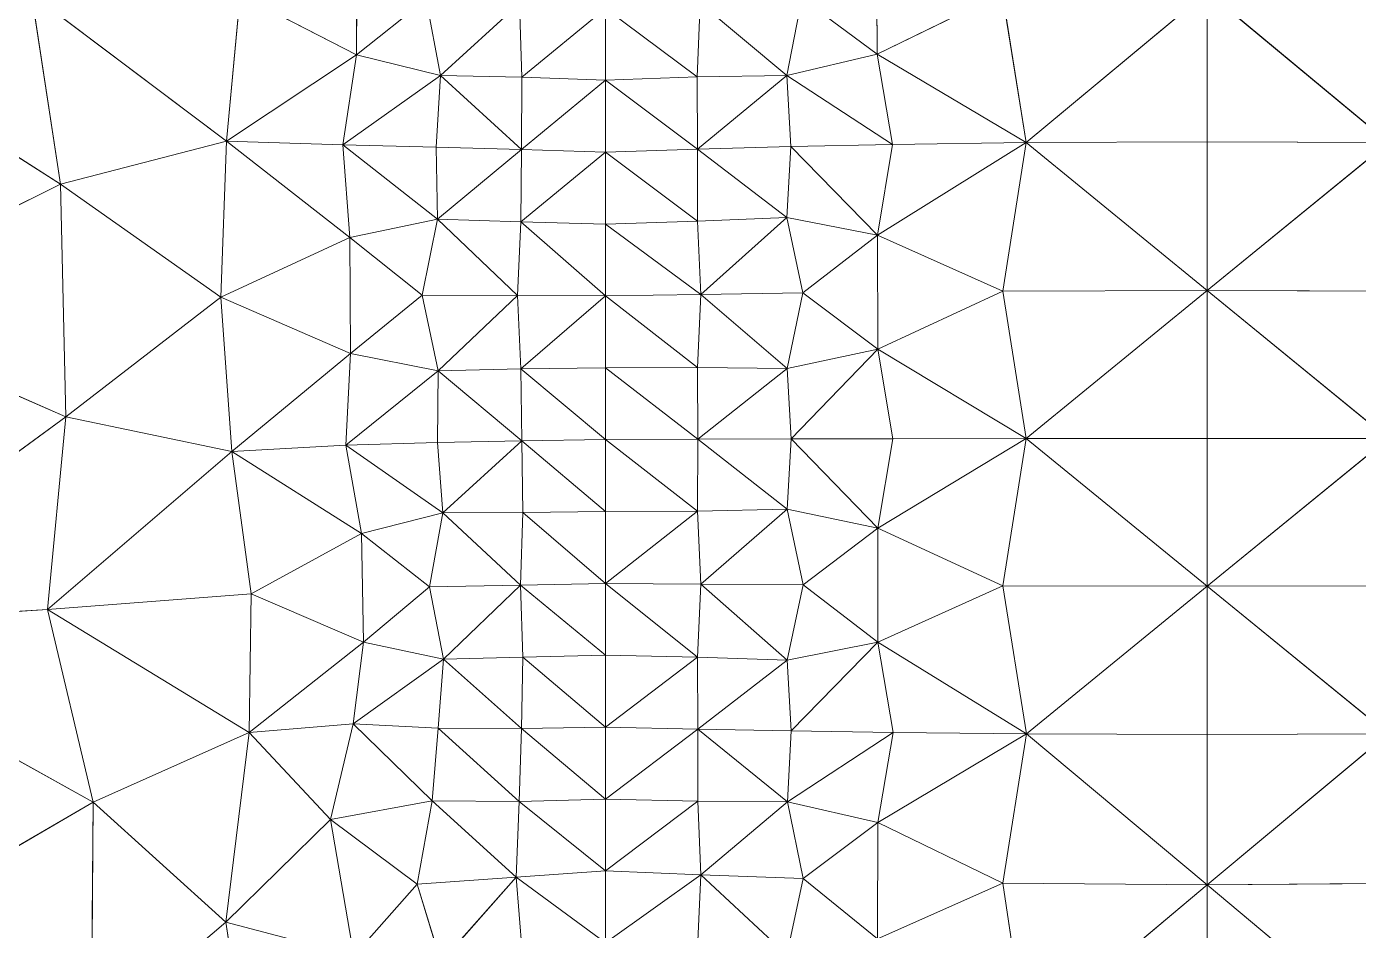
# Model space of a CAD drawing. Header units: metres. Extents: x 0 to 8, y 0 to 4.
# Drawn here: x 0.76 to 1.313, y 2.483 to 2.858 of the extents above; entities that cross this region are included whole.
import ezdxf

# ---------------------------------------------------------------- set-up
doc = ezdxf.new("R2010")
doc.units = ezdxf.units.M
doc.header["$MEASUREMENT"] = 0
for name, color, linetype, lineweight in [('DL_FE_MESH', 134, 'Continuous', 0), ('DL_FE_MESH_CELLS_4', 132, 'Continuous', 0), ('DL_FE_MESH_CELLS_6', 132, 'Continuous', 0), ('DL_TOPOLOGY', 7, 'Continuous', 0)]:
    doc.layers.add(name, color=color, linetype=linetype, lineweight=lineweight)

msp = doc.modelspace()

# ---------------------------------------------------------------- linework, layer by layer
at = {"layer": 'DL_FE_MESH'}
for p, q in [((0.89674, 2.89435), (0.89663, 2.84642)), ((1.11255, 2.89513), (1.11293, 2.84668)), ((0.77363, 2.7927), (0.65082, 2.87098)), ((0.76161, 2.87157), (0.77363, 2.7927)), ((0.8426, 2.8105), (0.76161, 2.87157)), ((0.8426, 2.8105), (0.84824, 2.87128)), ((0.89663, 2.84642), (0.84824, 2.87128)), ((1.11293, 2.84668), (1.16483, 2.87201)), ((1.17472, 2.80993), (1.16483, 2.87201)), ((1.25, 2.87258), (1.17472, 2.80993)), ((1.25, 2.81025), (1.25, 2.87258)), ((1.32528, 2.80993), (1.25, 2.87258)), ((0.89663, 2.84642), (0.92561, 2.86946)), ((0.93152, 2.83781), (0.92561, 2.86946)), ((0.96425, 2.86768), (0.93152, 2.83781)), ((0.96425, 2.86768), (0.96533, 2.83711)), ((0.96533, 2.83711), (1, 2.86567)), ((1.03817, 2.83718), (1, 2.86567)), ((1.03817, 2.83718), (1.03933, 2.86787)), ((1.07533, 2.83782), (1.03933, 2.86787)), ((1.07533, 2.83782), (1.08165, 2.86985)), ((1.11293, 2.84668), (1.08165, 2.86985)), ((0.8426, 2.8105), (0.89663, 2.84642)), ((0.89095, 2.80895), (0.89663, 2.84642)), ((0.93152, 2.83781), (0.89663, 2.84642)), ((1.07533, 2.83782), (1.11293, 2.84668)), ((1.11931, 2.80912), (1.11293, 2.84668)), ((1.17472, 2.80993), (1.11293, 2.84668)), ((0.93152, 2.83781), (0.89095, 2.80895)), ((0.92968, 2.80805), (0.93152, 2.83781)), ((0.93152, 2.83781), (0.96533, 2.83711)), ((0.96508, 2.80706), (0.93152, 2.83781)), ((1.03817, 2.83718), (1.07533, 2.83782)), ((1.07533, 2.83782), (1.03829, 2.80718)), ((1.07697, 2.80826), (1.07533, 2.83782)), ((1.11931, 2.80912), (1.07533, 2.83782)), ((0.96533, 2.83711), (0.96508, 2.80706)), ((0.96508, 2.80706), (1, 2.83582)), ((1, 2.83582), (0.96533, 2.83711)), ((1, 2.83582), (1.03817, 2.83718)), ((1.03829, 2.80718), (1, 2.83582)), ((1.03829, 2.80718), (1.03817, 2.83718)), ((0.77363, 2.7927), (0.8426, 2.8105)), ((0.8402, 2.74575), (0.8426, 2.8105)), ((0.8426, 2.8105), (0.89095, 2.80895)), ((0.89384, 2.77049), (0.8426, 2.8105)), ((1.17472, 2.80993), (1.25, 2.81025)), ((1.25, 2.74849), (1.25, 2.81025)), ((1.25, 2.81025), (1.32528, 2.80993)), ((0.89384, 2.77049), (0.89095, 2.80895)), ((0.89095, 2.80895), (0.92968, 2.80805)), ((0.93031, 2.77817), (0.89095, 2.80895)), ((0.93031, 2.77817), (0.92968, 2.80805)), ((0.92968, 2.80805), (0.96508, 2.80706)), ((0.96508, 2.80706), (0.93031, 2.77817)), ((0.96508, 2.80706), (0.96483, 2.77699)), ((0.96483, 2.77699), (1, 2.80597)), ((1, 2.80597), (0.96508, 2.80706)), ((1, 2.80597), (1.03829, 2.80718)), ((1.03825, 2.77727), (1, 2.80597)), ((1.03825, 2.77727), (1.03829, 2.80718)), ((1.03829, 2.80718), (1.07697, 2.80826)), ((1.07539, 2.77883), (1.03829, 2.80718)), ((1.07539, 2.77883), (1.07697, 2.80826)), ((1.07697, 2.80826), (1.11931, 2.80912)), ((1.11303, 2.77152), (1.07697, 2.80826)), ((1.17472, 2.80993), (1.11303, 2.77152)), ((1.11303, 2.77152), (1.11931, 2.80912)), ((1.11931, 2.80912), (1.17472, 2.80993)), ((1.16505, 2.74825), (1.17472, 2.80993)), ((1.25, 2.74849), (1.17472, 2.80993)), ((1.32528, 2.80993), (1.25, 2.74849)), ((0.6715, 2.74164), (0.77363, 2.7927)), ((0.77363, 2.7927), (0.7759, 2.696)), ((0.8402, 2.74575), (0.77363, 2.7927)), ((0.89384, 2.77049), (0.93031, 2.77817)), ((0.92384, 2.74658), (0.93031, 2.77817)), ((0.93031, 2.77817), (0.96483, 2.77699)), ((0.9635, 2.7465), (0.93031, 2.77817)), ((0.96483, 2.77699), (0.9635, 2.7465)), ((1, 2.77612), (0.96483, 2.77699)), ((0.96483, 2.77699), (1, 2.74627)), ((1, 2.77612), (1.03825, 2.77727)), ((1.03825, 2.77727), (1.07539, 2.77883)), ((1.03957, 2.74691), (1.03825, 2.77727)), ((1.07539, 2.77883), (1.03957, 2.74691)), ((1.08201, 2.74752), (1.07539, 2.77883)), ((1.07539, 2.77883), (1.11303, 2.77152)), ((1.03957, 2.74691), (1, 2.77612)), ((1.08201, 2.74752), (1.11303, 2.77152)), ((1.11303, 2.77152), (1.11309, 2.72416)), ((1.16505, 2.74825), (1.11303, 2.77152)), ((0.8402, 2.74575), (0.89384, 2.77049)), ((0.89384, 2.77049), (0.89417, 2.72241)), ((0.92384, 2.74658), (0.89384, 2.77049)), ((0.7759, 2.696), (0.8402, 2.74575)), ((0.84476, 2.6817), (0.8402, 2.74575)), ((0.89417, 2.72241), (0.8402, 2.74575)), ((0.89417, 2.72241), (0.92384, 2.74658)), ((0.93056, 2.7151), (0.92384, 2.74658)), ((0.92384, 2.74658), (0.9635, 2.7465)), ((0.9635, 2.7465), (0.93056, 2.7151)), ((1, 2.74627), (0.9635, 2.7465)), ((0.9635, 2.7465), (0.96493, 2.71604)), ((0.96493, 2.71604), (1, 2.74627)), ((1, 2.74627), (1.03957, 2.74691)), ((1.03829, 2.71654), (1, 2.74627)), ((1.03829, 2.71654), (1.03957, 2.74691)), ((1.03957, 2.74691), (1.08201, 2.74752)), ((1.0755, 2.7161), (1.03957, 2.74691)), ((1.0755, 2.7161), (1.08201, 2.74752)), ((1.11309, 2.72416), (1.08201, 2.74752)), ((1.11309, 2.72416), (1.16505, 2.74825)), ((1.16505, 2.74825), (1.25, 2.74849)), ((1.17482, 2.68707), (1.16505, 2.74825)), ((1.25, 2.74849), (1.17482, 2.68707)), ((1.25, 2.68711), (1.25, 2.74849)), ((1.25, 2.74849), (1.33495, 2.74825)), ((1.32518, 2.68707), (1.25, 2.74849)), ((0.7759, 2.696), (0.6715, 2.74164)), ((0.89417, 2.72241), (0.84476, 2.6817)), ((0.89417, 2.72241), (0.89217, 2.68432)), ((0.93056, 2.7151), (0.89417, 2.72241)), ((1.11309, 2.72416), (1.0755, 2.7161)), ((1.11309, 2.72416), (1.07709, 2.68686)), ((1.11942, 2.68697), (1.11309, 2.72416)), ((1.17482, 2.68707), (1.11309, 2.72416)), ((0.96493, 2.71604), (0.93056, 2.7151)), ((1, 2.71642), (0.96493, 2.71604)), ((0.96531, 2.68608), (0.96493, 2.71604)), ((0.96493, 2.71604), (1, 2.68657)), ((1, 2.71642), (1.03829, 2.71654)), ((1.03836, 2.68672), (1, 2.71642)), ((1.03829, 2.71654), (1.03836, 2.68672)), ((1.0755, 2.7161), (1.03829, 2.71654)), ((1.0755, 2.7161), (1.03836, 2.68672)), ((1.07709, 2.68686), (1.0755, 2.7161)), ((0.93056, 2.7151), (0.89217, 2.68432)), ((0.93025, 2.68542), (0.93056, 2.7151)), ((0.96531, 2.68608), (0.93056, 2.7151)), ((0.65639, 2.6087), (0.7759, 2.696)), ((0.7759, 2.696), (0.76827, 2.61609)), ((0.84476, 2.6817), (0.7759, 2.696)), ((0.84476, 2.6817), (0.89217, 2.68432)), ((0.89217, 2.68432), (0.93025, 2.68542)), ((0.89217, 2.68432), (0.89862, 2.64761)), ((0.93245, 2.65612), (0.89217, 2.68432)), ((0.93025, 2.68542), (0.96531, 2.68608)), ((0.93245, 2.65612), (0.93025, 2.68542)), ((0.96531, 2.68608), (0.93245, 2.65612)), ((1, 2.68657), (0.96531, 2.68608)), ((0.96568, 2.65628), (0.96531, 2.68608)), ((0.96531, 2.68608), (1, 2.65672)), ((1, 2.68657), (1.03836, 2.68672)), ((1.0383, 2.65691), (1, 2.68657)), ((1.03836, 2.68672), (1.0383, 2.65691)), ((1.03836, 2.68672), (1.07709, 2.68686)), ((1.07551, 2.65763), (1.03836, 2.68672)), ((1.07551, 2.65763), (1.07709, 2.68686)), ((1.07709, 2.68686), (1.11942, 2.68697)), ((1.11311, 2.64976), (1.07709, 2.68686)), ((1.17482, 2.68707), (1.11311, 2.64976)), ((1.11311, 2.64976), (1.11942, 2.68697)), ((1.11942, 2.68697), (1.17482, 2.68707)), ((1.1651, 2.62589), (1.17482, 2.68707)), ((1.17482, 2.68707), (1.25, 2.68711)), ((1.25, 2.62576), (1.17482, 2.68707)), ((1.25, 2.62576), (1.25, 2.68711)), ((1.25, 2.68711), (1.32518, 2.68707)), ((1.32518, 2.68707), (1.25, 2.62576)), ((0.84476, 2.6817), (0.76827, 2.61609)), ((0.85288, 2.62257), (0.84476, 2.6817)), ((0.89862, 2.64761), (0.84476, 2.6817)), ((0.89862, 2.64761), (0.93245, 2.65612)), ((0.93245, 2.65612), (0.92699, 2.62549)), ((0.93245, 2.65612), (0.96568, 2.65628)), ((0.96468, 2.6262), (0.93245, 2.65612)), ((0.96468, 2.6262), (0.96568, 2.65628)), ((1, 2.65672), (0.96568, 2.65628)), ((0.96568, 2.65628), (1, 2.62687)), ((1, 2.65672), (1.0383, 2.65691)), ((1.0383, 2.65691), (1, 2.62687)), ((1.0383, 2.65691), (1.07551, 2.65763)), ((1.0383, 2.65691), (1.0396, 2.62657)), ((1.07551, 2.65763), (1.0396, 2.62657)), ((1.08207, 2.62628), (1.07551, 2.65763)), ((1.07551, 2.65763), (1.11311, 2.64976)), ((1.08207, 2.62628), (1.11311, 2.64976)), ((1.11311, 2.64976), (1.11313, 2.60248)), ((1.1651, 2.62589), (1.11311, 2.64976)), ((0.85288, 2.62257), (0.89862, 2.64761)), ((0.89862, 2.64761), (0.89956, 2.60249)), ((0.92699, 2.62549), (0.89862, 2.64761)), ((0.76827, 2.61609), (0.85288, 2.62257)), ((0.85205, 2.56492), (0.85288, 2.62257)), ((0.89956, 2.60249), (0.85288, 2.62257)), ((0.89956, 2.60249), (0.92699, 2.62549)), ((0.92699, 2.62549), (0.96468, 2.6262)), ((0.9328, 2.59534), (0.92699, 2.62549)), ((0.96468, 2.6262), (0.9328, 2.59534)), ((1, 2.62687), (0.96468, 2.6262)), ((0.96468, 2.6262), (1, 2.59701)), ((0.96468, 2.6262), (0.96576, 2.59626)), ((1, 2.62687), (1.0396, 2.62657)), ((1.03831, 2.59623), (1, 2.62687)), ((1.03831, 2.59623), (1.0396, 2.62657)), ((1.0396, 2.62657), (1.08207, 2.62628)), ((1.0755, 2.59497), (1.0396, 2.62657)), ((1.0755, 2.59497), (1.08207, 2.62628)), ((1.11313, 2.60248), (1.08207, 2.62628)), ((1.11313, 2.60248), (1.1651, 2.62589)), ((1.17485, 2.56434), (1.1651, 2.62589)), ((1.1651, 2.62589), (1.25, 2.62576)), ((1.25, 2.62576), (1.17485, 2.56434)), ((1.25, 2.62576), (1.3349, 2.62589)), ((1.25, 2.56407), (1.25, 2.62576)), ((1.32515, 2.56434), (1.25, 2.62576)), ((0.65639, 2.6087), (0.76827, 2.61609)), ((0.76827, 2.61609), (0.78722, 2.53603)), ((0.85205, 2.56492), (0.76827, 2.61609)), ((0.78722, 2.53603), (0.65639, 2.6087)), ((0.85205, 2.56492), (0.89956, 2.60249)), ((0.89956, 2.60249), (0.89525, 2.56861)), ((0.9328, 2.59534), (0.89956, 2.60249)), ((1.11313, 2.60248), (1.0755, 2.59497)), ((1.11313, 2.60248), (1.07714, 2.56563)), ((1.11948, 2.56501), (1.11313, 2.60248)), ((1.17485, 2.56434), (1.11313, 2.60248)), ((0.9328, 2.59534), (0.89525, 2.56861)), ((0.93049, 2.56673), (0.9328, 2.59534)), ((0.9328, 2.59534), (0.96576, 2.59626)), ((0.96516, 2.5666), (0.9328, 2.59534)), ((0.96576, 2.59626), (0.96516, 2.5666)), ((1, 2.59701), (0.96576, 2.59626)), ((0.96576, 2.59626), (1, 2.56716)), ((1, 2.59701), (1.03831, 2.59623)), ((1.03831, 2.59623), (1, 2.56716)), ((1.03839, 2.56636), (1.03831, 2.59623)), ((1.03831, 2.59623), (1.0755, 2.59497)), ((1.0755, 2.59497), (1.03839, 2.56636)), ((1.0755, 2.59497), (1.07714, 2.56563)), ((0.85205, 2.56492), (0.89525, 2.56861)), ((0.88574, 2.52876), (0.89525, 2.56861)), ((0.89525, 2.56861), (0.93049, 2.56673)), ((0.92801, 2.53654), (0.89525, 2.56861)), ((0.92801, 2.53654), (0.93049, 2.56673)), ((0.93049, 2.56673), (0.96516, 2.5666)), ((0.96414, 2.5363), (0.93049, 2.56673)), ((1, 2.56716), (0.96516, 2.5666)), ((1, 2.56716), (1.03839, 2.56636)), ((0.78722, 2.53603), (0.85205, 2.56492)), ((0.85205, 2.56492), (0.84238, 2.48624)), ((0.88574, 2.52876), (0.85205, 2.56492)), ((0.96516, 2.5666), (0.96414, 2.5363)), ((0.96516, 2.5666), (1, 2.53731)), ((1.03839, 2.56636), (1, 2.53731)), ((1.03834, 2.53643), (1.03839, 2.56636)), ((1.03839, 2.56636), (1.07714, 2.56563)), ((1.0756, 2.53617), (1.03839, 2.56636)), ((1.0756, 2.53617), (1.07714, 2.56563)), ((1.11948, 2.56501), (1.0756, 2.53617)), ((1.07714, 2.56563), (1.11948, 2.56501)), ((1.11321, 2.52753), (1.11948, 2.56501)), ((1.11321, 2.52753), (1.17485, 2.56434)), ((1.11948, 2.56501), (1.17485, 2.56434)), ((1.1651, 2.50232), (1.17485, 2.56434)), ((1.17485, 2.56434), (1.25, 2.56407)), ((1.25, 2.50167), (1.17485, 2.56434)), ((1.25, 2.56407), (1.32515, 2.56434)), ((1.32515, 2.56434), (1.25, 2.50167)), ((1.25, 2.50167), (1.25, 2.56407)), ((0.68508, 2.4766), (0.78722, 2.53603)), ((0.78722, 2.53603), (0.78649, 2.43862)), ((0.84238, 2.48624), (0.78722, 2.53603)), ((0.88574, 2.52876), (0.92801, 2.53654)), ((0.92179, 2.50192), (0.92801, 2.53654)), ((0.92801, 2.53654), (0.96414, 2.5363)), ((0.96295, 2.50489), (0.92801, 2.53654)), ((0.96414, 2.5363), (0.96295, 2.50489)), ((1, 2.53731), (0.96414, 2.5363)), ((0.96414, 2.5363), (1, 2.50746)), ((1, 2.53731), (1.03834, 2.53643)), ((1.03834, 2.53643), (1, 2.50746)), ((1.03961, 2.50586), (1.03834, 2.53643)), ((1.03834, 2.53643), (1.0756, 2.53617)), ((1.0756, 2.53617), (1.03961, 2.50586)), ((1.08208, 2.50433), (1.0756, 2.53617)), ((1.0756, 2.53617), (1.11321, 2.52753)), ((0.84238, 2.48624), (0.88574, 2.52876)), ((0.88574, 2.52876), (0.89547, 2.47221)), ((0.92179, 2.50192), (0.88574, 2.52876)), ((1.08208, 2.50433), (1.11321, 2.52753)), ((1.11321, 2.52753), (1.11307, 2.4793)), ((1.1651, 2.50232), (1.11321, 2.52753)), ((1, 2.50746), (0.96295, 2.50489)), ((1, 2.50746), (1.03961, 2.50586)), ((1.03961, 2.50586), (1, 2.47761)), ((1.0382, 2.47517), (1.03961, 2.50586)), ((1.03961, 2.50586), (1.08208, 2.50433)), ((1.0753, 2.47258), (1.03961, 2.50586)), ((0.89547, 2.47221), (0.92179, 2.50192)), ((0.92179, 2.50192), (0.96295, 2.50489)), ((0.9317, 2.46955), (0.92179, 2.50192)), ((0.96295, 2.50489), (0.9317, 2.46955)), ((0.96295, 2.50489), (1, 2.47761)), ((0.96295, 2.50489), (0.96545, 2.47383)), ((1.0753, 2.47258), (1.08208, 2.50433)), ((1.11307, 2.4793), (1.08208, 2.50433)), ((1.11307, 2.4793), (1.1651, 2.50232)), ((1.17463, 2.43847), (1.1651, 2.50232)), ((1.1651, 2.50232), (1.25, 2.50167)), ((1.25, 2.50167), (1.17463, 2.43847)), ((1.25, 2.50167), (1.3349, 2.50232)), ((1.25, 2.43778), (1.25, 2.50167)), ((1.32537, 2.43847), (1.25, 2.50167)), ((0.78649, 2.43862), (0.84238, 2.48624)), ((0.85102, 2.42797), (0.84238, 2.48624)), ((0.84238, 2.48624), (0.89547, 2.47221))]:
    msp.add_line(p, q, dxfattribs=at)
at = {"layer": 'DL_FE_MESH_CELLS_4'}
for points in [[(0.84824, 2.87128), (0.89663, 2.84642), (0.89674, 2.89435)], [(0.89674, 2.89435), (0.89663, 2.84642), (0.92561, 2.86946)], [(0.76161, 2.87157), (0.65082, 2.87098), (0.77363, 2.7927)], [(0.77363, 2.7927), (0.65082, 2.87098), (0.6715, 2.74164)], [(0.76161, 2.87157), (0.77363, 2.7927), (0.8426, 2.8105)], [(0.76161, 2.87157), (0.8426, 2.8105), (0.84824, 2.87128)], [(0.89663, 2.84642), (0.84824, 2.87128), (0.8426, 2.8105)], [(0.89663, 2.84642), (0.93152, 2.83781), (0.92561, 2.86946)], [(0.92561, 2.86946), (0.93152, 2.83781), (0.96425, 2.86768)], [(0.96425, 2.86768), (0.93152, 2.83781), (0.96533, 2.83711)], [(0.96533, 2.83711), (1, 2.86567), (0.96425, 2.86768)], [(0.89663, 2.84642), (0.8426, 2.8105), (0.89095, 2.80895)], [(0.89663, 2.84642), (0.89095, 2.80895), (0.93152, 2.83781)], [(0.93152, 2.83781), (0.89095, 2.80895), (0.92968, 2.80805)], [(0.93152, 2.83781), (0.92968, 2.80805), (0.96508, 2.80706)], [(0.93152, 2.83781), (0.96508, 2.80706), (0.96533, 2.83711)], [(0.96508, 2.80706), (1, 2.83582), (0.96533, 2.83711)], [(0.77363, 2.7927), (0.8402, 2.74575), (0.8426, 2.8105)], [(0.8426, 2.8105), (0.8402, 2.74575), (0.89384, 2.77049)], [(0.8426, 2.8105), (0.89384, 2.77049), (0.89095, 2.80895)], [(0.89095, 2.80895), (0.89384, 2.77049), (0.93031, 2.77817)], [(0.89095, 2.80895), (0.93031, 2.77817), (0.92968, 2.80805)], [(0.92968, 2.80805), (0.93031, 2.77817), (0.96508, 2.80706)], [(0.96508, 2.80706), (0.93031, 2.77817), (0.96483, 2.77699)], [(0.96483, 2.77699), (1, 2.80597), (0.96508, 2.80706)], [(0.6715, 2.74164), (0.7759, 2.696), (0.77363, 2.7927)], [(0.77363, 2.7927), (0.7759, 2.696), (0.8402, 2.74575)], [(0.89384, 2.77049), (0.92384, 2.74658), (0.93031, 2.77817)], [(0.93031, 2.77817), (0.92384, 2.74658), (0.9635, 2.7465)], [(0.93031, 2.77817), (0.9635, 2.7465), (0.96483, 2.77699)], [(1, 2.74627), (0.96483, 2.77699), (0.9635, 2.7465)], [(0.8402, 2.74575), (0.89417, 2.72241), (0.89384, 2.77049)], [(0.89384, 2.77049), (0.89417, 2.72241), (0.92384, 2.74658)], [(0.7759, 2.696), (0.84476, 2.6817), (0.8402, 2.74575)], [(0.8402, 2.74575), (0.84476, 2.6817), (0.89417, 2.72241)], [(0.89417, 2.72241), (0.93056, 2.7151), (0.92384, 2.74658)], [(0.92384, 2.74658), (0.93056, 2.7151), (0.9635, 2.7465)], [(0.9635, 2.7465), (0.93056, 2.7151), (0.96493, 2.71604)], [(0.96493, 2.71604), (1, 2.74627), (0.9635, 2.7465)], [(0.7759, 2.696), (0.6715, 2.74164), (0.65639, 2.6087)], [(0.89417, 2.72241), (0.84476, 2.6817), (0.89217, 2.68432)], [(0.89417, 2.72241), (0.89217, 2.68432), (0.93056, 2.7151)], [(0.93056, 2.7151), (0.96531, 2.68608), (0.96493, 2.71604)], [(1, 2.68657), (0.96493, 2.71604), (0.96531, 2.68608)], [(0.93056, 2.7151), (0.89217, 2.68432), (0.93025, 2.68542)], [(0.93056, 2.7151), (0.93025, 2.68542), (0.96531, 2.68608)], [(0.7759, 2.696), (0.65639, 2.6087), (0.76827, 2.61609)], [(0.7759, 2.696), (0.76827, 2.61609), (0.84476, 2.6817)], [(0.89217, 2.68432), (0.84476, 2.6817), (0.89862, 2.64761)], [(0.89217, 2.68432), (0.93245, 2.65612), (0.93025, 2.68542)], [(0.89217, 2.68432), (0.89862, 2.64761), (0.93245, 2.65612)], [(0.93025, 2.68542), (0.93245, 2.65612), (0.96531, 2.68608)], [(0.96531, 2.68608), (0.93245, 2.65612), (0.96568, 2.65628)], [(1, 2.65672), (0.96531, 2.68608), (0.96568, 2.65628)], [(0.84476, 2.6817), (0.76827, 2.61609), (0.85288, 2.62257)], [(0.89862, 2.64761), (0.84476, 2.6817), (0.85288, 2.62257)], [(0.89862, 2.64761), (0.92699, 2.62549), (0.93245, 2.65612)], [(0.93245, 2.65612), (0.92699, 2.62549), (0.96468, 2.6262)], [(0.93245, 2.65612), (0.96468, 2.6262), (0.96568, 2.65628)], [(1, 2.62687), (0.96568, 2.65628), (0.96468, 2.6262)], [(0.85288, 2.62257), (0.89956, 2.60249), (0.89862, 2.64761)], [(0.89862, 2.64761), (0.89956, 2.60249), (0.92699, 2.62549)], [(0.76827, 2.61609), (0.85205, 2.56492), (0.85288, 2.62257)], [(0.89956, 2.60249), (0.85288, 2.62257), (0.85205, 2.56492)], [(0.89956, 2.60249), (0.9328, 2.59534), (0.92699, 2.62549)], [(0.92699, 2.62549), (0.9328, 2.59534), (0.96468, 2.6262)], [(0.96468, 2.6262), (0.9328, 2.59534), (0.96576, 2.59626)], [(1, 2.59701), (0.96468, 2.6262), (0.96576, 2.59626)], [(0.76827, 2.61609), (0.65639, 2.6087), (0.78722, 2.53603)], [(0.76827, 2.61609), (0.78722, 2.53603), (0.85205, 2.56492)], [(0.78722, 2.53603), (0.65639, 2.6087), (0.68508, 2.4766)], [(0.89956, 2.60249), (0.85205, 2.56492), (0.89525, 2.56861)], [(0.89956, 2.60249), (0.89525, 2.56861), (0.9328, 2.59534)], [(0.9328, 2.59534), (0.89525, 2.56861), (0.93049, 2.56673)], [(0.9328, 2.59534), (0.93049, 2.56673), (0.96516, 2.5666)], [(0.9328, 2.59534), (0.96516, 2.5666), (0.96576, 2.59626)], [(1, 2.56716), (0.96576, 2.59626), (0.96516, 2.5666)], [(0.85205, 2.56492), (0.88574, 2.52876), (0.89525, 2.56861)], [(0.89525, 2.56861), (0.88574, 2.52876), (0.92801, 2.53654)], [(0.89525, 2.56861), (0.92801, 2.53654), (0.93049, 2.56673)], [(0.93049, 2.56673), (0.92801, 2.53654), (0.96414, 2.5363)], [(0.93049, 2.56673), (0.96414, 2.5363), (0.96516, 2.5666)], [(0.78722, 2.53603), (0.84238, 2.48624), (0.85205, 2.56492)], [(0.85205, 2.56492), (0.84238, 2.48624), (0.88574, 2.52876)], [(1, 2.53731), (0.96516, 2.5666), (0.96414, 2.5363)], [(0.68508, 2.4766), (0.78649, 2.43862), (0.78722, 2.53603)], [(0.78722, 2.53603), (0.78649, 2.43862), (0.84238, 2.48624)], [(0.88574, 2.52876), (0.92179, 2.50192), (0.92801, 2.53654)], [(0.92801, 2.53654), (0.92179, 2.50192), (0.96295, 2.50489)], [(0.92801, 2.53654), (0.96295, 2.50489), (0.96414, 2.5363)], [(1, 2.50746), (0.96414, 2.5363), (0.96295, 2.50489)], [(0.84238, 2.48624), (0.89547, 2.47221), (0.88574, 2.52876)], [(0.88574, 2.52876), (0.89547, 2.47221), (0.92179, 2.50192)], [(0.89547, 2.47221), (0.9317, 2.46955), (0.92179, 2.50192)], [(0.92179, 2.50192), (0.9317, 2.46955), (0.96295, 2.50489)], [(0.96295, 2.50489), (0.9317, 2.46955), (0.96545, 2.47383)], [(1, 2.47761), (0.96295, 2.50489), (0.96545, 2.47383)], [(0.78649, 2.43862), (0.85102, 2.42797), (0.84238, 2.48624)], [(0.89547, 2.47221), (0.84238, 2.48624), (0.85102, 2.42797)]]:
    msp.add_3dface(points, dxfattribs=at)
at = {"layer": 'DL_FE_MESH_CELLS_4', "invisible_edges": 1}
for points in [[(1, 2.83582), (1, 2.86567), (0.96533, 2.83711)], [(1, 2.80597), (1, 2.83582), (0.96508, 2.80706)], [(1, 2.77612), (1, 2.80597), (0.96483, 2.77699)], [(1, 2.74627), (1, 2.77612), (0.96483, 2.77699)], [(1, 2.71642), (1, 2.74627), (0.96493, 2.71604)], [(1, 2.68657), (1, 2.71642), (0.96493, 2.71604)], [(1, 2.65672), (1, 2.68657), (0.96531, 2.68608)], [(1, 2.62687), (1, 2.65672), (0.96568, 2.65628)], [(1, 2.59701), (1, 2.62687), (0.96468, 2.6262)], [(1, 2.56716), (1, 2.59701), (0.96576, 2.59626)], [(1, 2.53731), (1, 2.56716), (0.96516, 2.5666)], [(1, 2.50746), (1, 2.53731), (0.96414, 2.5363)], [(1, 2.47761), (1, 2.50746), (0.96295, 2.50489)]]:
    msp.add_3dface(points, dxfattribs=at)
at = {"layer": 'DL_FE_MESH_CELLS_6'}
for points in [[(1.08165, 2.86985), (1.11293, 2.84668), (1.11255, 2.89513)], [(1.11255, 2.89513), (1.11293, 2.84668), (1.16483, 2.87201)], [(1.16483, 2.87201), (1.11293, 2.84668), (1.17472, 2.80993)], [(1.16483, 2.87201), (1.17472, 2.80993), (1.25, 2.87258)], [(1.25, 2.87258), (1.17472, 2.80993), (1.25, 2.81025)], [(1.25, 2.87258), (1.25, 2.81025), (1.32528, 2.80993)], [(1.25, 2.87258), (1.32528, 2.80993), (1.33517, 2.87201)], [(1, 2.86567), (1.03817, 2.83718), (1.03933, 2.86787)], [(1.03933, 2.86787), (1.03817, 2.83718), (1.07533, 2.83782)], [(1.03933, 2.86787), (1.07533, 2.83782), (1.08165, 2.86985)], [(1.08165, 2.86985), (1.07533, 2.83782), (1.11293, 2.84668)], [(1.07533, 2.83782), (1.11931, 2.80912), (1.11293, 2.84668)], [(1.17472, 2.80993), (1.11293, 2.84668), (1.11931, 2.80912)], [(1.03817, 2.83718), (1.03829, 2.80718), (1.07533, 2.83782)], [(1.07533, 2.83782), (1.03829, 2.80718), (1.07697, 2.80826)], [(1.07533, 2.83782), (1.07697, 2.80826), (1.11931, 2.80912)], [(1, 2.83582), (1.03829, 2.80718), (1.03817, 2.83718)], [(1.17472, 2.80993), (1.25, 2.74849), (1.25, 2.81025)], [(1.25, 2.81025), (1.25, 2.74849), (1.32528, 2.80993)], [(1, 2.80597), (1.03825, 2.77727), (1.03829, 2.80718)], [(1.03829, 2.80718), (1.03825, 2.77727), (1.07539, 2.77883)], [(1.03829, 2.80718), (1.07539, 2.77883), (1.07697, 2.80826)], [(1.07697, 2.80826), (1.07539, 2.77883), (1.11303, 2.77152)], [(1.07697, 2.80826), (1.11303, 2.77152), (1.11931, 2.80912)], [(1.17472, 2.80993), (1.11303, 2.77152), (1.16505, 2.74825)], [(1.11931, 2.80912), (1.11303, 2.77152), (1.17472, 2.80993)], [(1.17472, 2.80993), (1.16505, 2.74825), (1.25, 2.74849)], [(1.32528, 2.80993), (1.25, 2.74849), (1.33495, 2.74825)], [(1, 2.77612), (1.03957, 2.74691), (1.03825, 2.77727)], [(1.03825, 2.77727), (1.03957, 2.74691), (1.07539, 2.77883)], [(1.07539, 2.77883), (1.03957, 2.74691), (1.08201, 2.74752)], [(1.07539, 2.77883), (1.08201, 2.74752), (1.11303, 2.77152)], [(1.08201, 2.74752), (1.11309, 2.72416), (1.11303, 2.77152)], [(1.11303, 2.77152), (1.11309, 2.72416), (1.16505, 2.74825)], [(1, 2.74627), (1.03829, 2.71654), (1.03957, 2.74691)], [(1.03957, 2.74691), (1.03829, 2.71654), (1.0755, 2.7161)], [(1.03957, 2.74691), (1.0755, 2.7161), (1.08201, 2.74752)], [(1.08201, 2.74752), (1.0755, 2.7161), (1.11309, 2.72416)], [(1.16505, 2.74825), (1.11309, 2.72416), (1.17482, 2.68707)], [(1.16505, 2.74825), (1.17482, 2.68707), (1.25, 2.74849)], [(1.25, 2.74849), (1.17482, 2.68707), (1.25, 2.68711)], [(1.25, 2.74849), (1.25, 2.68711), (1.32518, 2.68707)], [(1.25, 2.74849), (1.32518, 2.68707), (1.33495, 2.74825)], [(1.0755, 2.7161), (1.07709, 2.68686), (1.11309, 2.72416)], [(1.11309, 2.72416), (1.07709, 2.68686), (1.11942, 2.68697)], [(1.17482, 2.68707), (1.11309, 2.72416), (1.11942, 2.68697)], [(1, 2.71642), (1.03836, 2.68672), (1.03829, 2.71654)], [(1.03829, 2.71654), (1.03836, 2.68672), (1.0755, 2.7161)], [(1.0755, 2.7161), (1.03836, 2.68672), (1.07709, 2.68686)], [(1, 2.68657), (1.0383, 2.65691), (1.03836, 2.68672)], [(1.03836, 2.68672), (1.0383, 2.65691), (1.07551, 2.65763)], [(1.03836, 2.68672), (1.07551, 2.65763), (1.07709, 2.68686)], [(1.07709, 2.68686), (1.07551, 2.65763), (1.11311, 2.64976)], [(1.07709, 2.68686), (1.11311, 2.64976), (1.11942, 2.68697)], [(1.17482, 2.68707), (1.11311, 2.64976), (1.1651, 2.62589)], [(1.11942, 2.68697), (1.11311, 2.64976), (1.17482, 2.68707)], [(1.17482, 2.68707), (1.1651, 2.62589), (1.25, 2.62576)], [(1.17482, 2.68707), (1.25, 2.62576), (1.25, 2.68711)], [(1.25, 2.68711), (1.25, 2.62576), (1.32518, 2.68707)], [(1.32518, 2.68707), (1.25, 2.62576), (1.3349, 2.62589)], [(1.0383, 2.65691), (1, 2.62687), (1.0396, 2.62657)], [(1.0383, 2.65691), (1.0396, 2.62657), (1.07551, 2.65763)], [(1.07551, 2.65763), (1.0396, 2.62657), (1.08207, 2.62628)], [(1.07551, 2.65763), (1.08207, 2.62628), (1.11311, 2.64976)], [(1.08207, 2.62628), (1.11313, 2.60248), (1.11311, 2.64976)], [(1.11311, 2.64976), (1.11313, 2.60248), (1.1651, 2.62589)], [(1, 2.62687), (1.03831, 2.59623), (1.0396, 2.62657)], [(1.0396, 2.62657), (1.03831, 2.59623), (1.0755, 2.59497)], [(1.0396, 2.62657), (1.0755, 2.59497), (1.08207, 2.62628)], [(1.08207, 2.62628), (1.0755, 2.59497), (1.11313, 2.60248)], [(1.1651, 2.62589), (1.11313, 2.60248), (1.17485, 2.56434)], [(1.1651, 2.62589), (1.17485, 2.56434), (1.25, 2.62576)], [(1.25, 2.62576), (1.17485, 2.56434), (1.25, 2.56407)], [(1.25, 2.62576), (1.32515, 2.56434), (1.3349, 2.62589)], [(1.25, 2.62576), (1.25, 2.56407), (1.32515, 2.56434)], [(1.0755, 2.59497), (1.07714, 2.56563), (1.11313, 2.60248)], [(1.11313, 2.60248), (1.07714, 2.56563), (1.11948, 2.56501)], [(1.17485, 2.56434), (1.11313, 2.60248), (1.11948, 2.56501)], [(1.03831, 2.59623), (1, 2.56716), (1.03839, 2.56636)], [(1.03831, 2.59623), (1.03839, 2.56636), (1.0755, 2.59497)], [(1.0755, 2.59497), (1.03839, 2.56636), (1.07714, 2.56563)], [(1.03839, 2.56636), (1, 2.53731), (1.03834, 2.53643)], [(1.03839, 2.56636), (1.03834, 2.53643), (1.0756, 2.53617)], [(1.03839, 2.56636), (1.0756, 2.53617), (1.07714, 2.56563)], [(1.07714, 2.56563), (1.0756, 2.53617), (1.11948, 2.56501)], [(1.11948, 2.56501), (1.0756, 2.53617), (1.11321, 2.52753)], [(1.17485, 2.56434), (1.11948, 2.56501), (1.11321, 2.52753)], [(1.17485, 2.56434), (1.11321, 2.52753), (1.1651, 2.50232)], [(1.17485, 2.56434), (1.1651, 2.50232), (1.25, 2.50167)], [(1.17485, 2.56434), (1.25, 2.50167), (1.25, 2.56407)], [(1.32515, 2.56434), (1.25, 2.50167), (1.3349, 2.50232)], [(1.25, 2.56407), (1.25, 2.50167), (1.32515, 2.56434)], [(1.03834, 2.53643), (1, 2.50746), (1.03961, 2.50586)], [(1.03834, 2.53643), (1.03961, 2.50586), (1.0756, 2.53617)], [(1.0756, 2.53617), (1.03961, 2.50586), (1.08208, 2.50433)], [(1.0756, 2.53617), (1.08208, 2.50433), (1.11321, 2.52753)], [(1.08208, 2.50433), (1.11307, 2.4793), (1.11321, 2.52753)], [(1.11321, 2.52753), (1.11307, 2.4793), (1.1651, 2.50232)], [(1.03961, 2.50586), (1, 2.47761), (1.0382, 2.47517)], [(1.03961, 2.50586), (1.0382, 2.47517), (1.0753, 2.47258)], [(1.03961, 2.50586), (1.0753, 2.47258), (1.08208, 2.50433)], [(1.08208, 2.50433), (1.0753, 2.47258), (1.11307, 2.4793)], [(1.1651, 2.50232), (1.11307, 2.4793), (1.17463, 2.43847)], [(1.1651, 2.50232), (1.17463, 2.43847), (1.25, 2.50167)], [(1.25, 2.50167), (1.17463, 2.43847), (1.25, 2.43778)], [(1.25, 2.50167), (1.32537, 2.43847), (1.3349, 2.50232)], [(1.25, 2.50167), (1.25, 2.43778), (1.32537, 2.43847)]]:
    msp.add_3dface(points, dxfattribs=at)
at = {"layer": 'DL_FE_MESH_CELLS_6', "invisible_edges": 1}
for points in [[(1, 2.86567), (1, 2.83582), (1.03817, 2.83718)], [(1, 2.83582), (1, 2.80597), (1.03829, 2.80718)], [(1, 2.80597), (1, 2.77612), (1.03825, 2.77727)], [(1, 2.77612), (1, 2.74627), (1.03957, 2.74691)], [(1, 2.74627), (1, 2.71642), (1.03829, 2.71654)], [(1, 2.71642), (1, 2.68657), (1.03836, 2.68672)], [(1, 2.68657), (1, 2.65672), (1.0383, 2.65691)], [(1, 2.65672), (1, 2.62687), (1.0383, 2.65691)], [(1, 2.62687), (1, 2.59701), (1.03831, 2.59623)], [(1, 2.59701), (1, 2.56716), (1.03831, 2.59623)], [(1, 2.56716), (1, 2.53731), (1.03839, 2.56636)], [(1, 2.53731), (1, 2.50746), (1.03834, 2.53643)], [(1, 2.50746), (1, 2.47761), (1.03961, 2.50586)]]:
    msp.add_3dface(points, dxfattribs=at)
at = {"layer": 'DL_TOPOLOGY'}
msp.add_line((1, 4), (1, 2), dxfattribs=at)

doc.saveas('drawing.dxf')
